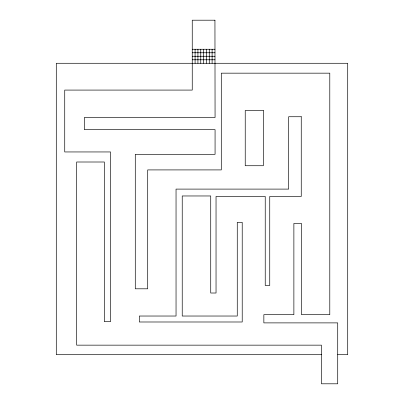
<?xml version="1.0" encoding="UTF-8"?>
<svg xmlns="http://www.w3.org/2000/svg" width="404" height="404" viewBox="0 0 404 404"><rect width="100%" height="100%" fill="white"/><g stroke="black" fill="none" stroke-linecap="round" stroke-linejoin="round"><path stroke-width="0.61" d="M192.248 49.258L214.943 49.258M192.248 52.762L214.943 52.762M192.248 56.267L214.943 56.267M192.248 59.777L214.943 59.777M321.433 354.697L56.292 354.697L56.292 63.282L347.708 63.282L347.708 354.697L337.714 354.697M212.105 49.258L212.105 63.282M209.272 49.258L209.272 63.282M206.434 49.258L206.434 63.282M203.596 49.258L203.596 63.282M200.763 49.258L200.763 63.282M197.925 49.258L197.925 63.282M195.087 49.258L195.087 63.282M214.943 20.2L192.248 20.2L192.248 90.082L64.731 90.082L64.731 151.949L110.514 151.949L110.514 321.685L104.353 321.685L104.353 162.004L76.669 162.004L76.669 345.152L321.433 345.152L321.433 383.8L337.714 383.8L337.714 322.887L263.852 322.887L263.852 314.681L293.875 314.681L293.875 223.457L301.48 223.457L301.48 314.681L329.79 314.681L329.79 73.164L221.296 73.164L221.296 169.912L147.702 169.912L147.702 288.804L135.284 288.804L135.284 154.308L215.069 154.308L215.069 129.674L84.35 129.674L84.35 117.498L215.069 117.498L214.943 20.2M263.332 110.504L245.233 110.504L245.233 165.726L263.332 165.726L263.332 110.504M301.253 116.736L288.653 116.736L288.653 189.102L176.043 189.102L176.043 316.029L139.34 316.029L139.34 321.993L242.218 321.993L242.218 222.362L237.264 222.362L237.264 316.029L182.229 316.029L182.229 195.97L210.726 195.97L210.726 293.016L216.039 293.016L216.039 196.455L265.236 196.455L265.236 285.456L269.741 285.456L269.741 196.455L301.253 196.455L301.253 116.736"/></g></svg>
